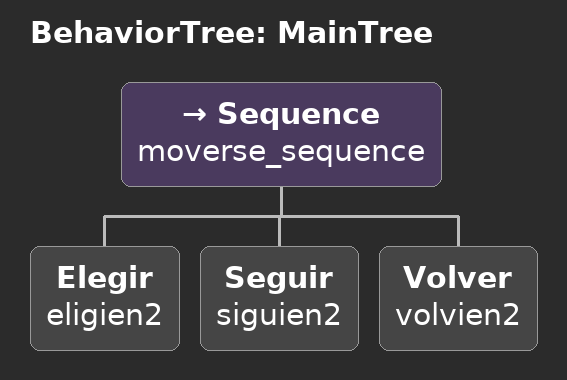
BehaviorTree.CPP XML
<root main_tree_to_execute = "MainTree" >
    <BehaviorTree ID="MainTree">
        <Sequence name="moverse_sequence">
            <Elegir name="eligien2"/>
            <Seguir name="siguien2"/>
            <Volver name="volvien2"/>
        </Sequence>
     </BehaviorTree>
</root>
